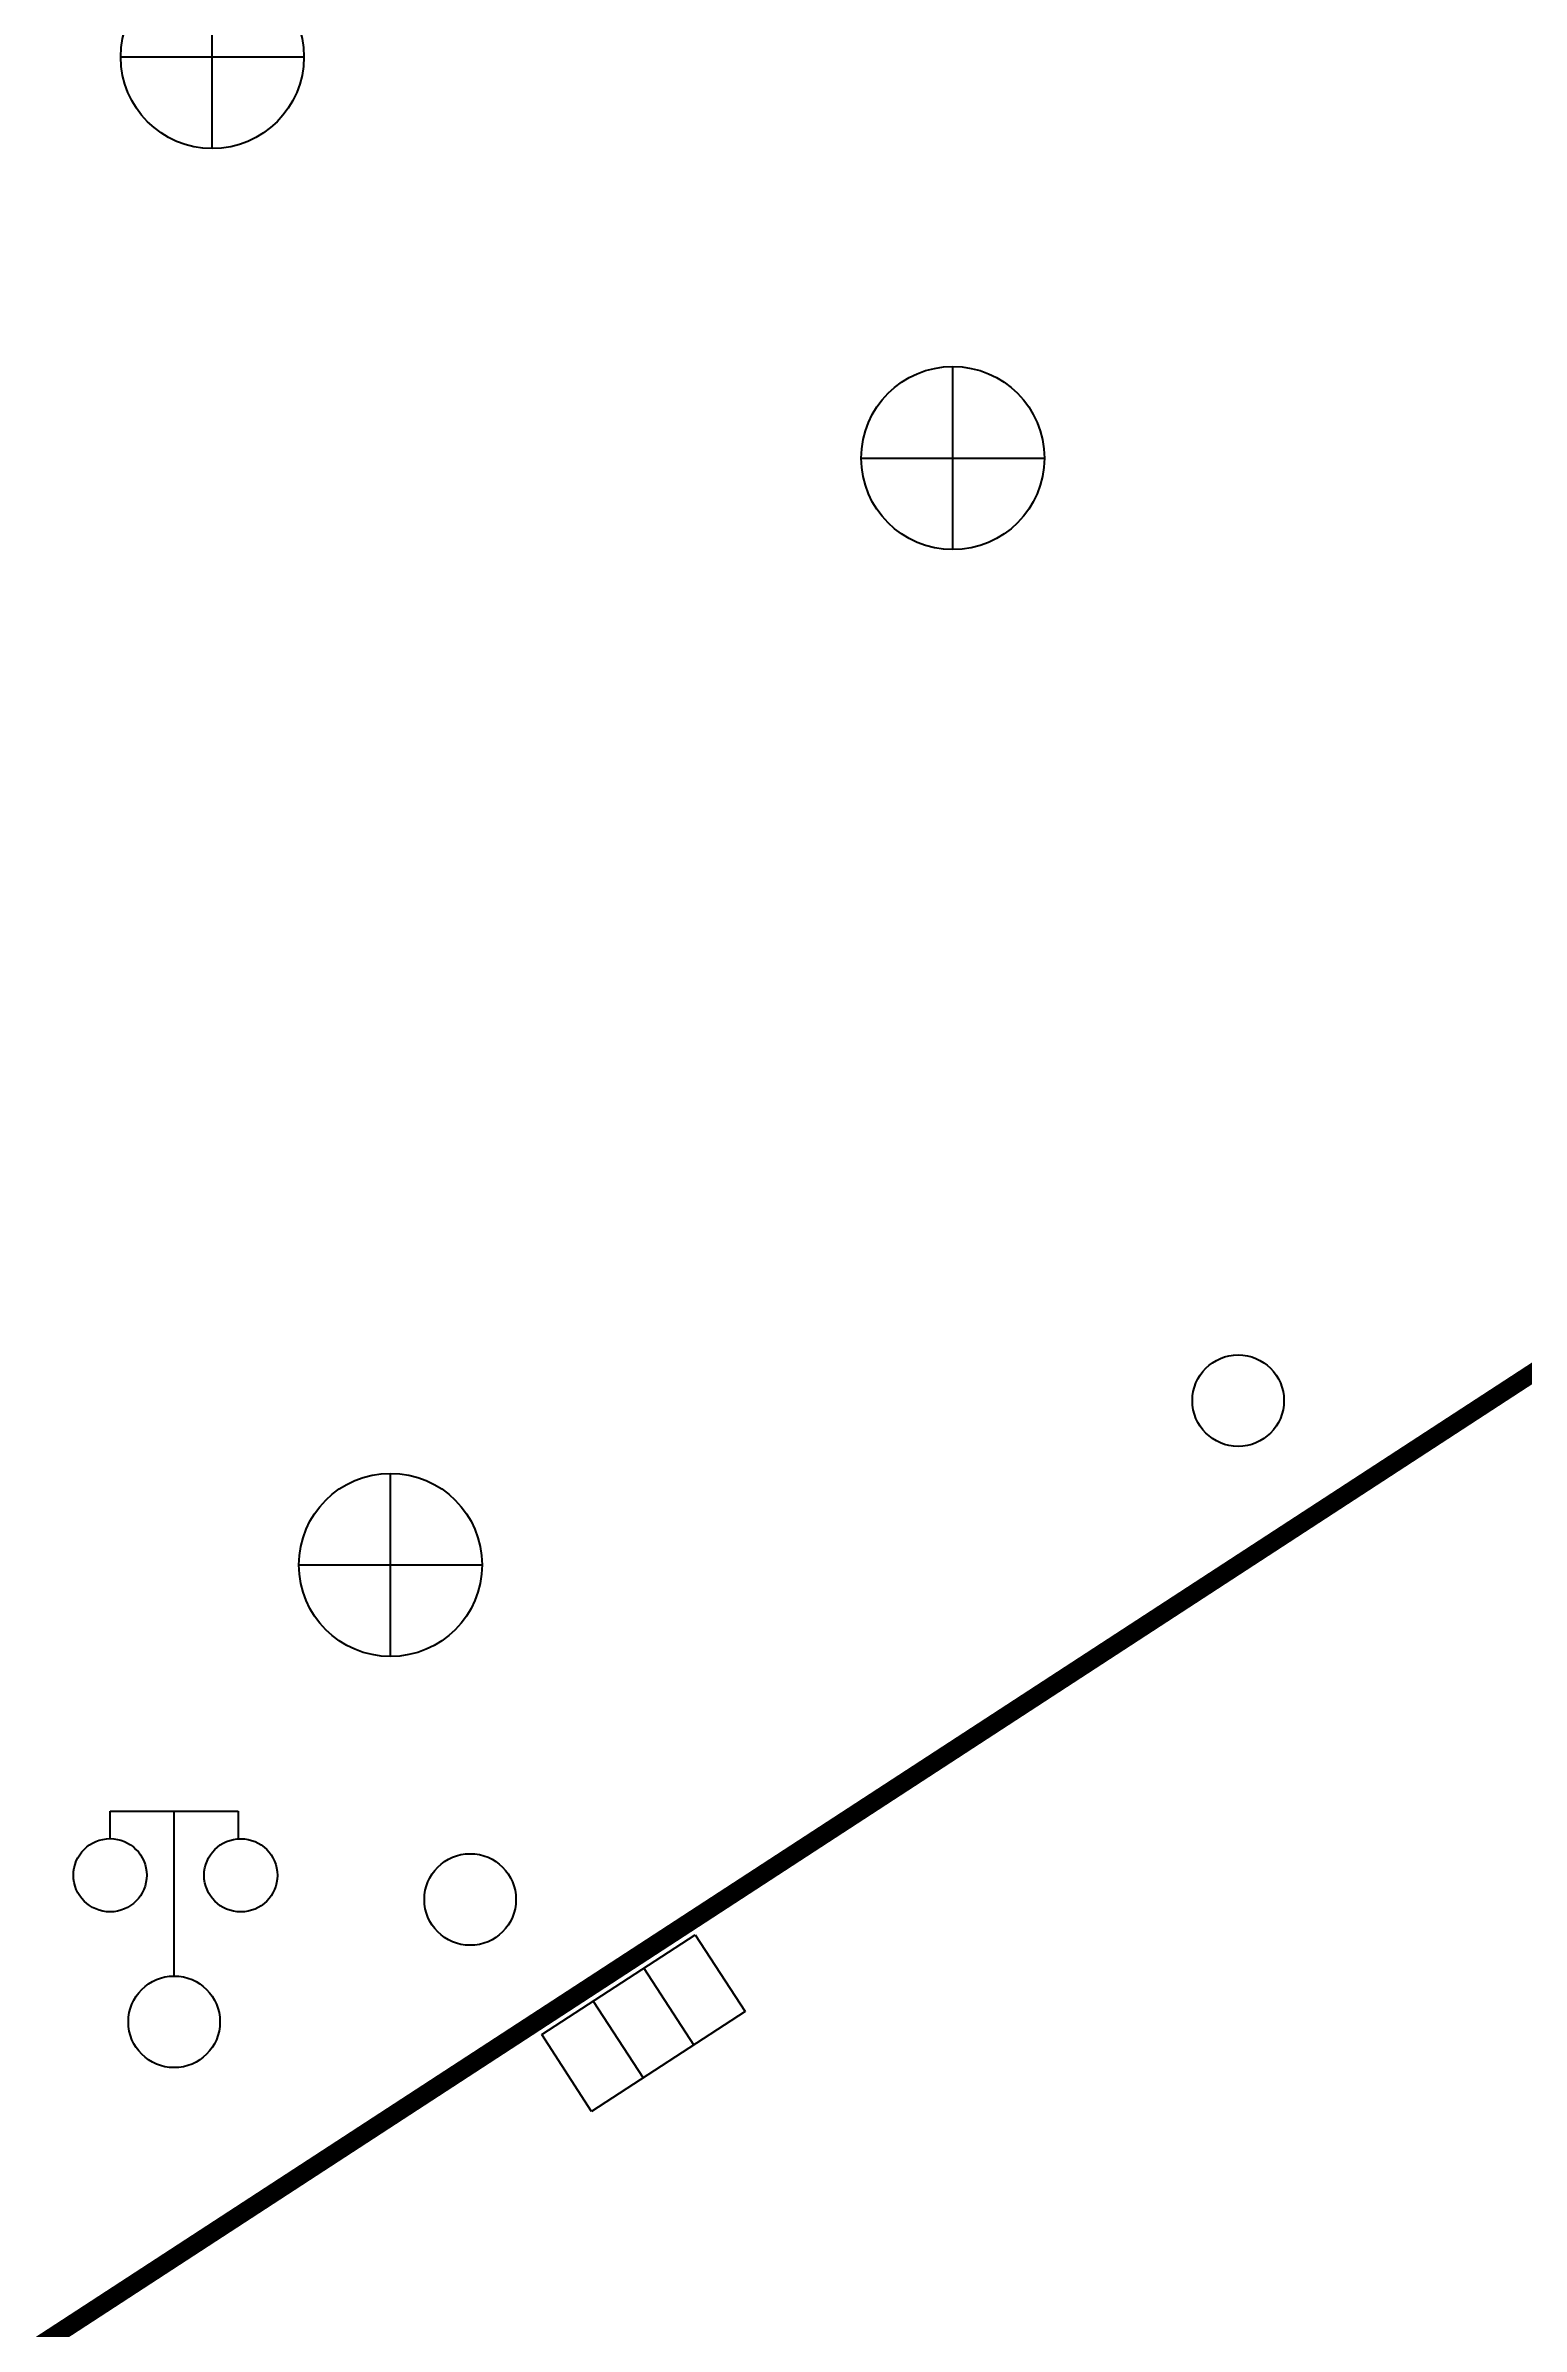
# Model space of a CAD drawing. Extents: x 99002 to 478558, y 2449839 to 2450453.
# Drawn here: x 478503.54 to 478511.6, y 2449918.79 to 2449931.24 of the extents above; entities that cross this region are included whole.
import ezdxf
from ezdxf.enums import TextEntityAlignment as Align

# ---------------------------------------------------------------- set-up
doc = ezdxf.new("R2010")
doc.units = 0
doc.header["$LTSCALE"] = 0.5
doc.layers.get('0').update_dxf_attribs({"linetype": 'CONTINUOUS'})
for name, color, linetype in [('DLDW', 11, 'CONTINUOUS'), ('DLSS', 4, 'CONTINUOUS'), ('GCD', 1, 'CONTINUOUS'), ('GXYZ', 2, 'CONTINUOUS'), ('ZBTZ', 3, 'CONTINUOUS')]:
    doc.layers.add(name, color=color, linetype=linetype)
doc.styles.add('细等线体', font='FZXDXJW.TTF', dxfattribs={"width": 0.8})

# ---------------------------------------------------------------- blocks, each defined once
blk = doc.blocks.new('gc043')
for p, q in [((0, -1), (0, 1)), ((-1, 0), (1, 0))]:
    blk.add_line(p, q)
blk.add_circle((0, 0), 1)
blk = doc.blocks.new('gc041')
for p, q in [((-1, 0.5), (1, 0.5)), ((-1, -0.5), (-1, 0.5)), ((-0.33, 0.5), (-0.33, -0.5)), ((0.33, 0.5), (0.33, -0.5)), ((1, 0.5), (1, -0.5)), ((1, -0.5), (-1, -0.5))]:
    blk.add_line(p, q)
blk = doc.blocks.new('gc097')
for p, q in [((-0.7, 2.001), (-0.7, 2.301)), ((-0.7, 2.301), (0.7, 2.299)), ((0, 0.5), (0, 2.3)), ((0.7, 2.299), (0.7, 1.999))]:
    blk.add_line(p, q)
for centre, radius in [((-0.7, 1.601), 0.4), ((0.727, 1.6), 0.4), ((0, 0), 0.5)]:
    blk.add_circle(centre, radius)
blk = doc.blocks.new('GC200')
at = {"linetype": 'Continuous', "const_width": 0.2, "flags": 128}
blk.add_lwpolyline([(-0.1, 0, 1), (0.1, 0, 1)], format="xyb", close=True, dxfattribs=at)
blk = doc.blocks.new('gc170')
at = {"linetype": 'Continuous'}
blk.add_circle((0, 0), 0.5, dxfattribs=at)

msp = doc.modelspace()

# ---------------------------------------------------------------- linework, layer by layer
at = {"layer": 'DLSS', "color": 4, "linetype": 'Continuous', "const_width": 0.1, "flags": 128}
msp.add_lwpolyline([(478479.465, 2449903.025), (478535.502, 2449939.524)], dxfattribs=at)

# ---------------------------------------------------------------- block references
at = {"layer": 'DLDW', "color": 11, "linetype": 'Continuous', "xscale": 0.5, "yscale": 0.5}
msp.add_blockref('gc097', (478504.242, 2449920.451, 2.148), dxfattribs=at)
at = {"layer": 'GCD', "color": 1, "linetype": 'Continuous'}
ref = msp.add_blockref('GC200', (478508.493, 2449928.99, 2.545), dxfattribs=dict(at, xscale=4.876000004212864e-06, yscale=4.876000004212864e-06, zscale=4.876000004212864e-06))
ref.add_attrib('height', '2.55', dxfattribs={"linetype": 'Continuous', "height": 0.00000975, "style": '细等线体', "width": 0.8}).set_placement((478509.093, 2449928.49, 2.545), align=Align.MIDDLE_LEFT)
ref = msp.add_blockref('GC200', (478505.423, 2449922.946, 2.313), dxfattribs=dict(at, xscale=4.876000004212864e-06, yscale=4.876000004212864e-06, zscale=4.876000004212864e-06))
ref.add_attrib('height', '2.31', dxfattribs={"linetype": 'Continuous', "height": 0.00000975, "style": '细等线体', "width": 0.8}).set_placement((478506.023, 2449922.446, 2.313), align=Align.MIDDLE_LEFT)
at = {"layer": 'GXYZ', "color": 2, "linetype": 'Continuous', "xscale": 0.5, "yscale": 0.5}
for p in [(478504.45, 2449931.18, 2.949), (478508.493, 2449928.99, 2.545), (478505.423, 2449922.946, 2.313)]:
    msp.add_blockref('gc043', p, dxfattribs=at)
at = {"layer": 'GXYZ', "color": 2, "linetype": 'Continuous', "xscale": 0.500000000085129, "yscale": 0.5, "rotation": 33.00000000138689}
msp.add_blockref('gc041', (478506.804, 2449920.444, 2.166), dxfattribs=at)
at = {"layer": 'ZBTZ', "color": 3, "linetype": 'Continuous', "xscale": 0.5, "yscale": 0.5}
for p in [(478510.051, 2449923.843), (478505.858, 2449921.119)]:
    msp.add_blockref('gc170', p, dxfattribs=at)

doc.saveas('drawing.dxf')
